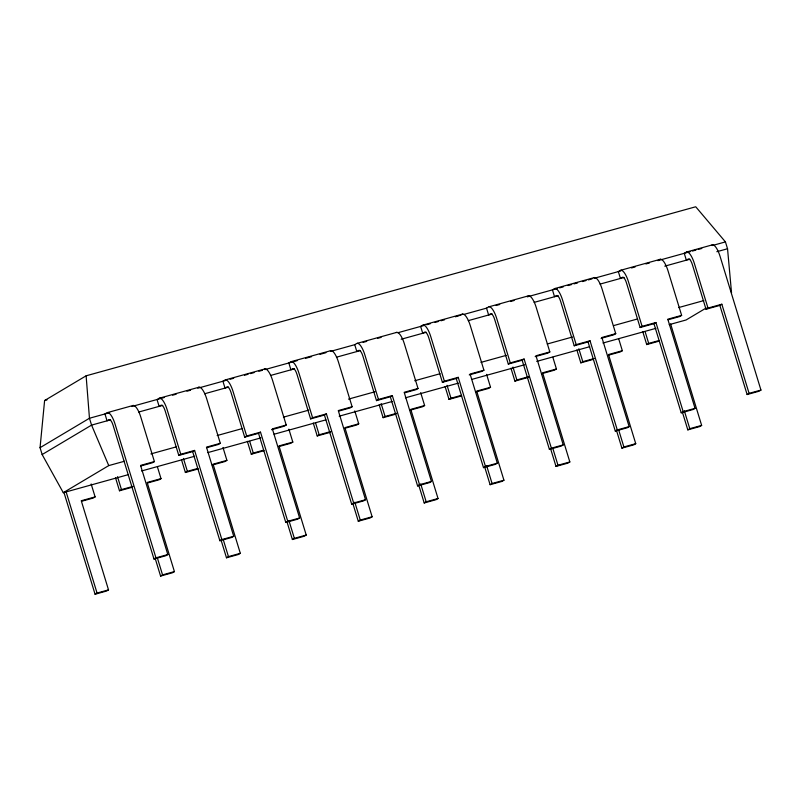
<?xml version="1.0" encoding="UTF-8"?>
<svg xmlns="http://www.w3.org/2000/svg" width="801" height="801" viewBox="0 0 801 801"><rect width="100%" height="100%" fill="white"/><g stroke="black" fill="none" stroke-linecap="round" stroke-linejoin="round"><path stroke-width="1.2" d="M128.34 474.643L63.289 492.685L42.143 454.547L40.05 447.689L44.606 400.54L86.118 375.809L695.729 206.768L725.436 241.902L727.538 248.751L731.543 292.896M40.05 447.689L89.462 418.252L109.627 412.655M42.143 454.547L91.564 425.111L110.558 419.844M157.016 399.519L158.999 398.337A14.388 4.456 74.5 0 1 167.139 409.701L180.766 454.267L178.793 455.439L165.166 410.873A7.189 2.223 74.5 0 0 161.091 405.196L159.119 406.377L157.016 399.519L131.855 406.497M63.289 492.685L108.756 465.591L124.415 461.256M91.164 484.004L95.109 496.9L93.126 498.082L81.592 501.276M132.636 405.646A14.388 4.456 74.5 0 1 140.776 417.011L154.403 461.576L152.43 462.748L140.896 465.952M354.733 344.69L356.705 343.519A14.388 4.456 74.5 0 1 364.855 354.873L378.472 399.439L376.5 400.62L362.873 356.055A7.189 2.223 74.5 0 0 358.798 350.377L356.825 351.549L354.733 344.69L330.763 351.339M115.544 477.867L119.489 490.773L121.462 489.591L132.996 486.397M192.63 451.604L194.603 450.422L221.857 539.554L219.874 540.735L192.63 451.604L178.793 455.439M157.427 466.903L161.011 478.628L159.029 479.809L147.494 483.003M198.538 387.374A14.388 4.456 74.5 0 1 206.678 398.738L220.305 443.303L218.333 444.475L206.798 447.679M181.447 459.594L185.391 472.5L187.374 471.318L197.747 468.445M246.668 435.984L233.041 391.419A14.388 4.456 74.5 0 0 224.901 380.064L222.918 381.246L225.021 388.105L226.993 386.923A7.189 2.223 74.5 0 1 231.068 392.6L244.695 437.166L246.668 435.984L260.505 432.15L287.759 521.281L285.787 522.462L258.533 433.331L260.505 432.15M460.175 315.454L462.157 314.272A14.388 4.456 74.5 0 1 470.297 325.637L483.924 370.202L481.952 371.374L469.256 374.898M222.968 447.449L226.913 460.355L224.931 461.536L212.245 465.051M264.44 369.101A14.388 4.456 74.5 0 1 272.59 380.455L286.207 425.021L284.235 426.202L271.549 429.716M486.537 308.145L488.51 306.963A14.388 4.456 74.5 0 1 496.66 318.327L510.287 362.893L508.305 364.065L494.688 319.499A7.189 2.223 74.5 0 0 490.613 313.822L488.63 315.003L486.537 308.145L463.769 314.453M247.349 441.321L251.294 454.217L253.276 453.046L263.649 450.162M312.57 417.711L298.943 373.146A14.388 4.456 74.5 0 0 290.803 361.792L288.831 362.973L290.923 369.822L292.896 368.65A7.189 2.223 74.5 0 1 296.971 374.327L310.598 418.893L312.57 417.711L326.418 413.877L353.662 503.008L351.689 504.189L324.435 415.058L326.418 413.877M288.871 429.176L292.816 442.082L290.843 443.253L279.309 446.457M330.342 350.828A14.388 4.456 74.5 0 1 338.493 362.182L352.12 406.748L350.137 407.929L338.603 411.123M313.261 423.048L317.206 435.944L319.178 434.773L330.713 431.569M390.337 396.775L392.32 395.604L419.564 484.735L417.591 485.907L390.337 396.775L376.5 400.62M354.773 410.903L358.718 423.809L356.745 424.981L345.211 428.185M396.245 332.555A14.388 4.456 74.5 0 1 404.395 343.909L418.022 388.475L416.039 389.656L404.505 392.85M379.163 404.775L383.108 417.671L385.081 416.49L396.615 413.296M444.385 381.166L430.758 336.6A14.388 4.456 74.5 0 0 422.608 325.246L420.635 326.418L422.728 333.276L424.71 332.095A7.189 2.223 74.5 0 1 428.775 337.772L442.402 382.337L444.385 381.166L458.222 377.331L485.476 466.452L483.494 467.634L456.24 378.503L458.222 377.331M155.955 557.836L115.074 424.14A14.388 4.456 74.5 0 0 106.933 412.775L104.951 413.957L107.054 420.815L109.026 419.634A7.189 2.223 74.5 0 1 113.101 425.311L153.972 559.008L155.955 557.836L167.809 554.542L140.565 465.411L154.403 461.576M64.05 492.765L95.069 594.232L97.051 593.05L108.515 589.876L81.261 500.745L95.109 496.9M108.515 589.876L106.533 591.048L95.069 594.232M167.809 554.542L165.837 555.724L153.972 559.008M420.685 392.63L424.62 405.526L422.648 406.708L409.962 410.222M445.066 386.493L449.011 399.399L450.983 398.217L461.366 395.344M522.152 360.23L524.124 359.048L551.378 448.18L549.396 449.361L522.152 360.23L508.305 364.065M155.134 558.237L160.58 576.069L162.553 574.888L174.418 571.594L147.164 482.462L161.011 478.628M174.418 571.594L172.445 572.775L160.58 576.069M220.305 443.303L206.468 447.138L233.722 536.269L231.739 537.441L219.874 540.735M486.587 374.357L490.532 387.253L488.55 388.435L475.864 391.949M528.059 296A14.388 4.456 74.5 0 1 536.199 307.364L549.826 351.919L547.854 353.101L535.168 356.615M510.968 368.22L514.913 381.126L516.885 379.944L528.42 376.75M576.189 344.61L562.562 300.045A14.388 4.456 74.5 0 0 554.422 288.69L552.44 289.872L554.542 296.73L556.515 295.549A7.189 2.223 74.5 0 1 560.59 301.226L574.217 345.792L576.189 344.61L590.027 340.775L617.281 429.907L615.298 431.088L588.054 341.957L590.027 340.775M221.036 539.964L226.483 557.786L228.455 556.615L240.32 553.321L213.076 464.19L226.913 460.355M240.32 553.321L238.348 554.502L226.483 557.786M286.207 425.021L272.37 428.865L299.624 517.997L297.642 519.168L285.787 522.462M552.85 357.256L556.435 368.981L554.452 370.162L541.766 373.677M593.962 277.727A14.388 4.456 74.5 0 1 602.102 289.081L615.729 333.647L613.756 334.828L601.07 338.342M576.87 349.947L580.815 362.843L582.798 361.672L594.332 358.468M642.092 326.337L628.465 281.772A14.388 4.456 74.5 0 0 620.324 270.418L618.342 271.599L620.445 278.448L622.417 277.276A7.189 2.223 74.5 0 1 626.492 282.953L640.119 327.519L642.092 326.337L655.929 322.503L683.183 411.634L681.21 412.805L653.956 323.684L655.929 322.503M286.938 521.691L292.385 539.514L294.368 538.342L306.222 535.048L278.978 445.917L292.816 442.082M306.222 535.048L304.25 536.229L292.385 539.514M352.12 406.748L338.272 410.583L365.526 499.714L363.554 500.895L351.689 504.189M618.752 338.973L622.337 350.708L620.364 351.879L608.83 355.083M690.092 251.704L657.891 260.625L659.864 259.454A14.388 4.456 74.5 0 1 668.014 270.808L681.631 315.374L679.659 316.555L668.124 319.749M706.172 308.015L686.087 319.979L669.215 324.655M642.772 331.674L646.717 344.57L648.7 343.399L659.083 340.515M707.994 308.065L694.377 263.499A14.388 4.456 74.5 0 0 686.227 252.145L684.254 253.316L686.347 260.175L688.319 258.993A7.189 2.223 74.5 0 1 692.394 264.68L706.021 309.246L707.994 308.065L721.841 304.23L749.085 393.361L747.113 394.533L719.859 305.401L721.841 304.23M352.84 503.418L358.287 521.241L360.27 520.059L372.135 516.775L344.881 427.644L358.718 423.809M372.135 516.775L370.152 517.947L358.287 521.241M418.022 388.475L404.185 392.31L431.429 481.441L429.456 482.623L417.591 485.907M418.743 485.136L424.2 502.968L426.172 501.786L438.037 498.502L410.783 409.371L424.62 405.526M438.037 498.502L436.054 499.674L424.2 502.968M483.924 370.202L470.087 374.037L497.331 463.168L495.358 464.35L483.494 467.634M484.645 466.863L490.102 484.695L492.074 483.514L503.939 480.22L476.685 391.088L490.532 387.253M503.939 480.22L501.967 481.401L490.102 484.695M549.826 351.919L535.989 355.764L563.233 444.895L561.261 446.067L549.396 449.361M550.557 448.59L556.004 466.412L557.977 465.241L569.841 461.947L542.597 372.815L556.435 368.981M569.841 461.947L567.869 463.128L556.004 466.412M615.729 333.647L601.891 337.491L629.145 426.623L627.163 427.794L615.298 431.088M616.46 430.317L621.906 448.139L623.889 446.958L635.744 443.674L608.5 354.543L622.337 350.708M635.744 443.674L633.771 444.855L621.906 448.139M681.631 315.374L667.794 319.209L695.048 408.34L693.065 409.521L681.21 412.805M682.362 412.034L687.809 429.867L689.791 428.685L701.646 425.401L670.627 323.934M701.646 425.401L699.673 426.573L687.809 429.867M711.929 245.016A14.388 4.456 74.5 0 1 720.079 256.37L760.95 390.067L758.978 391.248L747.113 394.533M44.606 400.54L47.019 399.879M107.484 412.585L133.186 405.456M159.549 398.147L199.089 387.183M225.451 379.874L264.991 368.911M291.354 361.601L330.893 350.638M357.256 343.329L396.805 332.365M423.158 325.056L462.708 314.082M489.071 306.773L528.61 295.809M554.973 288.5L594.512 277.536M620.875 270.227L660.414 259.264M686.777 251.955L712.479 244.826M158.218 399.188L164.205 397.526M172.595 395.203L176.19 394.202M186.973 391.208L190.568 390.217M197.757 388.225L225.321 380.575M230.107 379.253L233.702 378.252M244.495 375.258L248.09 374.267M250.483 373.606L254.077 372.605M258.873 371.274L262.468 370.282M264.861 369.611L297.211 360.64M305.602 358.317L311.589 356.655M319.979 354.332L325.967 352.67M363.113 342.367L366.708 341.376M377.501 338.382L381.096 337.381M397.867 332.735L424.23 325.426M426.623 324.755L430.217 323.764M435.013 322.433L438.608 321.431M441.001 320.77L444.595 319.769M455.379 316.785L458.983 315.784M496.119 305.481L499.714 304.49M510.507 301.496L514.102 300.505M527.278 296.851L557.236 288.54M559.629 287.879L563.223 286.878M568.019 285.546L571.614 284.555M574.007 283.884L577.601 282.893M582.397 281.562L585.992 280.57M588.395 279.899L591.989 278.908M594.382 278.237L620.745 270.928M631.528 267.945L635.123 266.943M645.906 263.95L649.501 262.958M692.424 251.053L695.929 250.082M698.272 249.431L701.776 248.46M712.339 245.537L725.436 241.902M138.743 412.024L162.713 405.376M204.645 393.752L228.615 387.103M270.548 375.469L294.518 368.83M336.46 357.196L360.42 350.558M401.161 339.254L426.322 332.275M468.265 320.65L492.225 314.002M534.167 302.377L558.137 295.729M600.069 284.095L624.039 277.456M664.78 266.152L689.851 259.204M716.815 251.724L727.538 248.751M150.918 453.907L176.21 446.888M217.171 435.534L242.463 428.515M283.424 417.161L308.725 410.142M348.475 399.118L374.978 391.769M414.728 380.745L440.029 373.737M480.98 362.372L506.282 355.364M547.233 343.999L572.535 336.991M613.496 325.637L637.586 318.948M678.547 307.594L703.839 300.575M180.766 454.267L194.603 450.422M378.472 399.439L392.32 395.604M510.287 362.893L524.124 359.048M244.695 437.166L258.533 433.331M310.598 418.893L324.435 415.058M442.402 382.337L456.24 378.503M574.217 345.792L588.054 341.957M640.119 327.519L653.956 323.684M706.021 309.246L719.859 305.401M141.587 470.968L194.593 456.27M207.849 452.595L260.846 437.897M274.102 434.222L325.897 419.864M339.153 416.19L392.15 401.491M405.406 397.817L458.412 383.118M471.659 379.444L524.665 364.745M536.71 361.401L589.716 346.703M602.963 343.028L655.969 328.33M119.489 490.773L132.175 487.258M185.391 472.5L198.077 468.975M251.294 454.217L263.98 450.703M317.206 435.944L329.892 432.43M383.108 417.671L395.794 414.157M449.011 399.399L461.696 395.874M514.913 381.126L528.75 377.281M580.815 362.843L593.501 359.329M646.717 344.57L659.403 341.056M221.857 539.554L233.722 536.269M287.759 521.281L299.624 517.997M353.662 503.008L365.526 499.714M419.564 484.735L431.429 481.441M485.476 466.452L497.331 463.168M551.378 448.18L563.233 444.895M617.281 429.907L629.145 426.623M683.183 411.634L695.048 408.34M749.085 393.361L760.95 390.067M108.756 465.591L91.564 425.111L89.462 418.252L86.118 375.809M684.334 410.863L689.791 428.685M645.115 331.664L648.7 343.399M618.793 430.327L623.889 446.958M578.853 348.765L582.798 361.672M552.89 448.6L557.977 465.241M512.95 367.048L516.885 379.944M486.628 465.681L492.074 483.514M447.038 385.321L450.983 398.217M420.725 483.964L426.172 501.786M381.136 403.594L385.081 416.49M354.813 502.237L360.27 520.059M315.594 423.038L319.178 434.773M288.911 520.51L294.368 538.342M249.692 441.321L253.276 453.046M223.369 539.974L228.455 556.615M183.429 458.422L187.374 471.318M157.467 558.247L162.553 574.888M117.517 476.695L121.462 489.591M66.032 491.584L97.051 593.05"/></g></svg>
